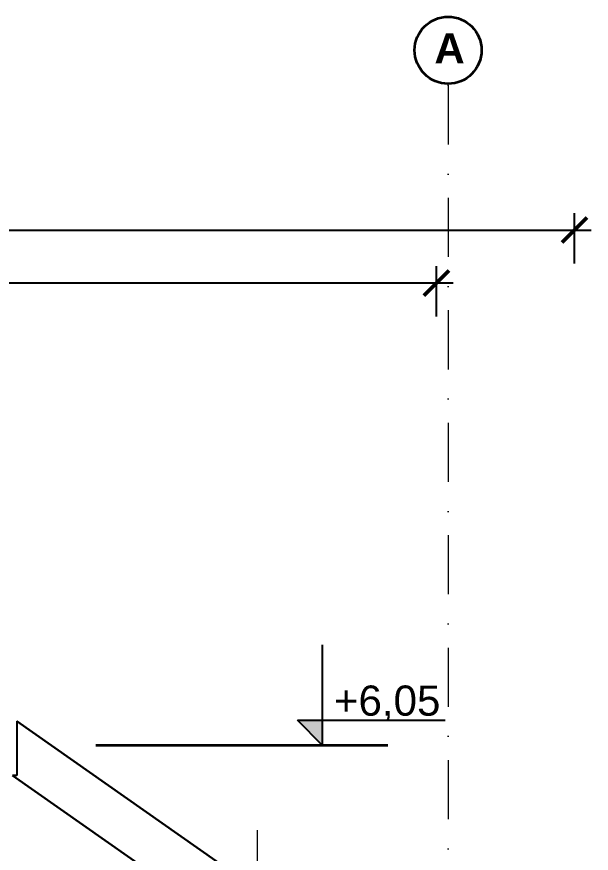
# Model space of a CAD drawing. Header units: millimetres. Extents: x 4647 to 73915, y -13612 to -8141.
# Drawn here: x 17700.4 to 18043.6, y -10532.9 to -10033.6 of the extents above; entities that cross this region are included whole.
import ezdxf
from ezdxf.enums import TextEntityAlignment as Align

# ---------------------------------------------------------------- set-up
doc = ezdxf.new("R2010")
doc.units = ezdxf.units.MM
doc.linetypes.add('Kropki i Kreski', pattern=[67.027776, 35.277777, -17.638888, 0, -14.111111])
for name, color, linetype in [('2D - Ogólne', 7, 'Continuous'), ('Konstrukcja - Dach', 7, 'Continuous'), ('Konstrukcja - Siatka mod', 7, 'Continuous'), ('Wymiarowanie - Ogólne', 7, 'Continuous')]:
    doc.layers.add(name, color=color, linetype=linetype)
for name, color, linetype, lineweight in [('a_wymiary', 250, 'Continuous', 9), ('Konstrukcja - Siatka mod_Nr_Pióra__1', 7, 'Continuous', 5), ('Konstrukcja - Siatka mod_Nr_Pióra__7', 7, 'Continuous', 35)]:
    doc.layers.add(name, color=color, linetype=linetype, lineweight=lineweight)
doc.layers.add('Konstrukcja - Siatka mod_Nr_Pióra__4', color=7, linetype='Continuous', lineweight=5, true_color=0x029e21)
doc.styles.add('GENERATED_STYLE_1', font='arialbd.ttf')
doc.styles.add('GENERATED_STYLE_4', font='arial.ttf')
doc.styles.get("Standard").update_dxf_attribs({"font": 'arial.ttf'})
doc.dimstyles.new('1-100', dxfattribs={"dimtxt": 13, "dimasz": 15, "dimexe": 10, "dimexo": 20, "dimgap": 5, "dimtad": 1, "dimdec": 1, "dimrnd": 0.5, "dimtxsty": 'Standard', "dimblk": 'ARCHTICK', "dimcen": 0.09, "dimdle": 10, "dimadec": 0, "dimazin": 0, "dimtfac": 1, "dimtdec": 1, "dimtofl": 0, "dimtmove": 0, "dimatfit": 3, "dimfxl": 10, "dimfxlon": 1, "dimtolj": 1, "dimtzin": 0, "dimarcsym": 0})

# ---------------------------------------------------------------- blocks, each defined once
blk = doc.blocks.new('Standardowy znacznik siatki_3')
at = {"layer": 'Konstrukcja - Siatka mod_Nr_Pióra__4', "linetype": 'Kropki i Kreski'}
for q in [(0, 0), (1660.6, 0)]:
    blk.add_line((1, 0), q, dxfattribs=at)
blk.add_point((1, 0), dxfattribs=at)
blk.add_point((1, 0), dxfattribs=at)
at = {"layer": 'Konstrukcja - Siatka mod_Nr_Pióra__7', "linetype": 'Continuous'}
blk.add_circle((-20, 0), 20, dxfattribs=at)
at = {"layer": 'Konstrukcja - Siatka mod_Nr_Pióra__1', "style": 'GENERATED_STYLE_1'}
blk.add_attdef('AC_MarkerText_1', text='', height=18, rotation=90, dxfattribs=at).set_placement((-6.71, -6.83), align=Align.BOTTOM_LEFT)
blk = doc.blocks.new('_ArchTick')
at = {"color": 0, "linetype": 'ByBlock', "const_width": 0.15}
blk.add_lwpolyline([(-0.5, -0.5), (0.5, 0.5)], dxfattribs=at)
blk = doc.blocks.new('*D805')
at = {"layer": 'a_wymiary', "color": 0, "lineweight": -2, "transparency": 16777216}
for p, q in [((16933.58, -10180.91), (16933.58, -10150.91)), ((18033.56, -10180.91), (18033.56, -10150.91)), ((16923.58, -10160.91), (18043.56, -10160.91))]:
    blk.add_line(p, q, dxfattribs=at)
at = {"layer": 'DEFPOINTS', "color": 0, "transparency": 16777216}
for p in [(18033.56, -10160.91), (16933.58, -10687.41), (18033.56, -10687.41)]:
    blk.add_point(p, dxfattribs=at)
at = {"layer": 'a_wymiary', "color": 0, "lineweight": -2, "transparency": 16777216, "xscale": 15, "yscale": 15, "zscale": 15, "rotation": 180}
blk.add_blockref('_ArchTick', (16933.58, -10160.91), dxfattribs=at)
at = {"layer": 'a_wymiary', "color": 0, "lineweight": -2, "transparency": 16777216, "xscale": 15, "yscale": 15, "zscale": 15}
blk.add_blockref('_ArchTick', (18033.56, -10160.91), dxfattribs=at)
at = {"layer": 'a_wymiary', "color": 0, "transparency": 16777216, "insert": (17483.57, -10149.28), "char_height": 13, "attachment_point": 5}
blk.add_mtext('\\A1;1100', dxfattribs=at)
blk = doc.blocks.new('*D806')
at = {"layer": 'a_wymiary', "color": 0, "lineweight": -2, "transparency": 16777216}
for p, q in [((17016.06, -10212.51), (17016.06, -10182.51)), ((17951.06, -10212.51), (17951.06, -10182.51)), ((17006.06, -10192.51), (17961.06, -10192.51))]:
    blk.add_line(p, q, dxfattribs=at)
at = {"layer": 'DEFPOINTS', "color": 0, "transparency": 16777216}
for p in [(17951.06, -10192.51), (17016.06, -10669.57), (17951.06, -10669.57)]:
    blk.add_point(p, dxfattribs=at)
at = {"layer": 'a_wymiary', "color": 0, "lineweight": -2, "transparency": 16777216, "xscale": 15, "yscale": 15, "zscale": 15, "rotation": 180}
blk.add_blockref('_ArchTick', (17016.06, -10192.51), dxfattribs=at)
at = {"layer": 'a_wymiary', "color": 0, "lineweight": -2, "transparency": 16777216, "xscale": 15, "yscale": 15, "zscale": 15}
blk.add_blockref('_ArchTick', (17951.06, -10192.51), dxfattribs=at)
at = {"layer": 'a_wymiary', "color": 0, "transparency": 16777216, "insert": (17483.56, -10180.86), "char_height": 13, "attachment_point": 5}
blk.add_mtext('\\A1;935', dxfattribs=at)

msp = doc.modelspace()

# ---------------------------------------------------------------- hatches: boundary and pattern name
at = {"layer": 'Wymiarowanie - Ogólne', "linetype": 'Continuous', "lineweight": 25}
msp.add_hatch(color=161, dxfattribs=at).paths.add_polyline_path([(17883.06, -10468.57), (17868.06, -10453.57), (17883.06, -10453.57)], flags=0)

# ---------------------------------------------------------------- linework, layer by layer
for p, q in [((18033.56, -10687.41), (17700.42, -10454.14)), ((17700.42, -10454.14), (17700.42, -10486.57)), ((17700.42, -10486.57), (17697.92, -10486.57)), ((17697.92, -10486.57), (17978.06, -10682.73)), ((17928.56, -10648.07), (17697.92, -10486.57))]:
    msp.add_line(p, q)
at = {"layer": '2D - Ogólne', "color": 5, "lineweight": 35}
msp.add_line((17922.1, -10468.57), (17747.69, -10468.57), dxfattribs=at)
at = {"layer": 'a_wymiary'}
msp.add_line((17844.12, -10828.57), (17844.12, -10519.07), dxfattribs=at)
at = {"layer": 'Konstrukcja - Dach'}
for p, q in [((17700.42, -10454.14), (18033.56, -10687.41)), ((17697.92, -10486.57), (17978.06, -10682.73))]:
    msp.add_line(p, q, dxfattribs=at)
at = {"layer": 'Wymiarowanie - Ogólne', "color": 161, "lineweight": 25}
for p, q in [((17883.06, -10468.57), (17883.06, -10408.57)), ((17883.06, -10468.57), (17868.06, -10453.57)), ((17868.06, -10453.57), (17883.06, -10453.57)), ((17883.06, -10453.57), (17956.23, -10453.57))]:
    msp.add_line(p, q, dxfattribs=at)
at = {"layer": 'Wymiarowanie - Ogólne', "color": 151, "lineweight": 20}
for q in [(17871.81, -10468.57), (17894.31, -10468.57)]:
    msp.add_line((17883.06, -10468.57), q, dxfattribs=at)

# ---------------------------------------------------------------- block references
at = {"layer": 'Konstrukcja - Siatka mod', "color": 251, "lineweight": 15}
ref = msp.add_blockref('Standardowy znacznik siatki_3', (17958.06, -10073.57), dxfattribs=dict(at, rotation=270))
ref.add_attrib('AC_MarkerText_1_1', 'A', dxfattribs={"color": 251, "lineweight": 15, "height": 18, "style": 'GENERATED_STYLE_1'}).set_placement((17949.83, -10066.86), align=Align.BOTTOM_LEFT)

# ---------------------------------------------------------------- texts
at = {"layer": 'Wymiarowanie - Ogólne', "color": 5, "style": 'GENERATED_STYLE_4'}
msp.add_text('+6,05', height=18, dxfattribs=at).set_placement((17889.84, -10450.8))

# ---------------------------------------------------------------- dimensions: what is measured, and where the dimension line sits
at = {"layer": 'a_wymiary'}
for base, p1, p2, picture, middle in [((18033.56, -10160.91), (16933.58, -10687.41), (18033.56, -10687.41), '*D805', (17483.57, -10149.28)), ((17951.06, -10192.51), (17016.06, -10669.57), (17951.06, -10669.57), '*D806', (17483.56, -10180.86))]:
    dim = msp.add_linear_dim(base=base, p1=p1, p2=p2, dimstyle='1-100', override={"dimfxl": 20}, dxfattribs=at)
    dim.commit()
    dim.dimension.update_dxf_attribs({"geometry": picture, "text_midpoint": middle})

doc.saveas('drawing.dxf')
